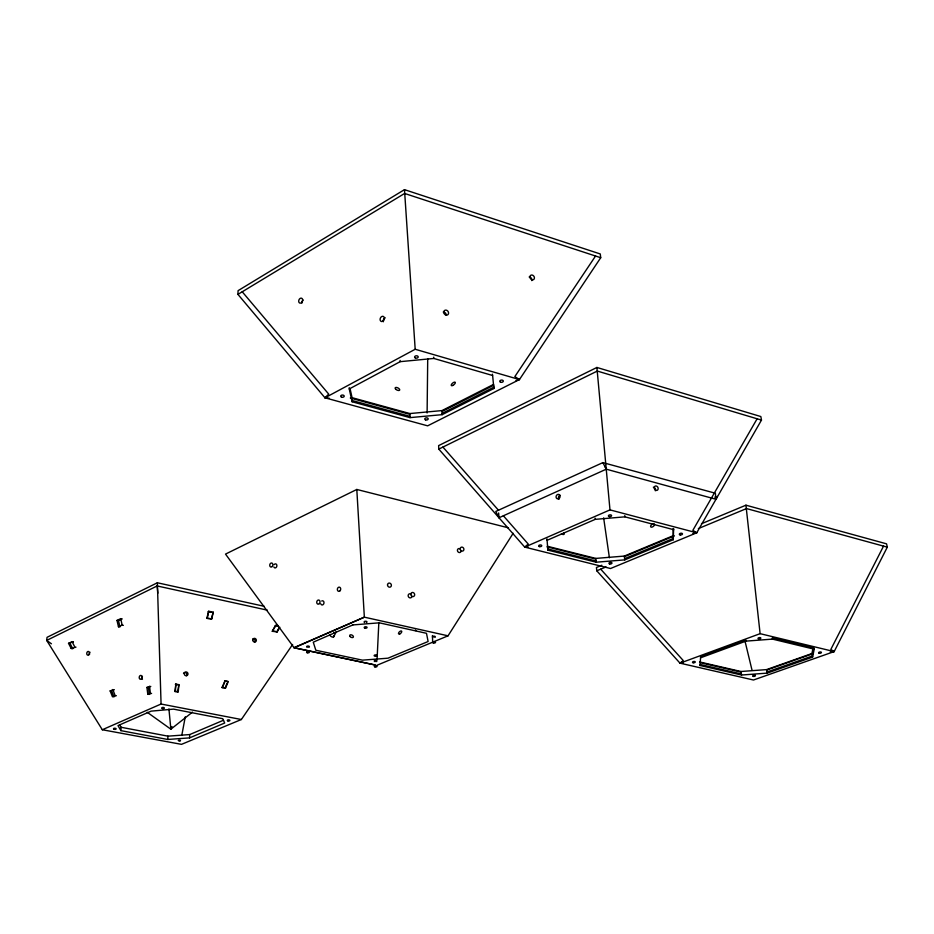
<?xml version="1.0" encoding="UTF-8"?>
<svg xmlns="http://www.w3.org/2000/svg" width="934" height="934" viewBox="0 0 934 934"><rect width="100%" height="100%" fill="white"/><g stroke="black" fill="none" stroke-linecap="round" stroke-linejoin="round"><path stroke-width="1.4" d="M427.107 412.968L427.714 358.819M237.937 294.385L238.077 290.661L404.48 189.649L600.27 253.966L600.725 257.714L519.444 379.566L427.644 425.834L324.985 397.814L237.937 294.385L404.609 193.466L600.725 257.714M377.056 659.521L378.807 623.2M672.76 535.882L624.297 556.08L595.822 558.415L547.499 546.297L547.838 550.103L596.219 562.21L624.741 559.875L673.286 539.712L673.11 528.726M673.286 539.712L673.624 528.516M189.555 737.883L224.685 723.021L222.759 718.701L173.537 709.128L151.133 711.136L117.999 725.59L120.871 730.633L167.746 739.471L189.555 737.883L189.73 734.568L223.518 720.219M167.746 739.471L167.945 736.155L189.73 734.568M157.367 582.769L47.039 637.327L46.7 640.409L102.308 729.746L161.068 704.026L157.367 582.769L264.17 606.294M174.845 691.44L175.896 684.062L178.884 684.68L178.254 691.744L174.845 691.44L178.254 691.744M175.405 691.137L175.896 684.062M120.871 730.633L121.128 727.282L119.692 724.761M814.191 649.188L772.465 639.113L772.278 638.004L813.993 648.079L814.191 649.188L812.603 657.081L767.141 673.134L741.526 675.025L700.103 665.498L700.593 656.625L745.741 640.024L745.916 641.133L700.757 657.734M177.682 692.036L178.884 684.68M181.791 735.35L185.282 716.81M206.799 618.32L208.691 611.245L213.244 612.179L211.796 618.845L206.799 618.32L211.796 618.845M207.383 617.946L208.691 611.245M812.603 657.081L811.95 653.52L813 648.243M211.201 619.207L213.244 612.179M221.988 687.506L225.129 680.816L228.258 681.586L225.608 687.914L221.988 687.506L225.608 687.914M222.596 687.202L225.129 680.816M171.973 726.524L170.864 729.197L147.21 712.28M224.989 688.218L227.114 683.151M717.277 496.409L715.993 499.281L606.271 469.183L499.001 517.763L495.791 511.447L602.874 462.61L715.362 493.234L715.993 499.281L714.884 496.993M601.823 565.257L596.441 567.51L596.779 570.791L679.999 663.163L753.469 680.01L834.167 651.582L887.3 547.161L886.564 543.845L745.939 505.189L701.492 523.717M883.541 546.133L830.816 649.469L834.167 651.582L830.268 652.002M333.45 637.186L336.077 632.19M279.815 627.251L277.258 631.816L272.284 631.326L275.378 625.546L278.25 625.652M272.284 631.326L276.032 625.185M276.604 632.166L279.173 627.601M692.9 533.489L696.741 532.8L761.479 420.09L760.848 416.552L596.896 367.459L438.63 445.6L438.793 449.102L524.733 547.114L610.532 568.514L696.741 532.8L692.853 530.325L757.124 418.782M376.787 665.335L448.04 635.821L513.163 533.291M595.542 256.021L514.844 376.589L519.444 379.566L515.988 380.558M102.308 729.746L181.511 744.351L241.369 719.507L292.622 644.46M329.107 398.153L324.985 397.814L328.71 394.101L242.233 291.782M528.27 547.184L524.733 547.114L528.235 544.043L503.368 515.79M192.486 712.105L170.864 729.197L168.926 708.941M683.116 663.058L679.999 663.163L683.279 660.571L600.702 569.168M324.985 397.814L415.186 349.258L519.444 379.566M350.075 388.696L352.071 397.674L409.874 413.552L441.969 410.586L493.561 384.411L493.853 388.532L442.167 414.661L410.014 417.626L352.106 401.772L349.258 388.964L400.137 361.668L433.785 358.446L492.498 375.456L492.405 374.184M116.353 695.69L112.477 696.799L110.142 690.915L114.088 689.724M110.142 690.915L113.831 689.864M442.483 411.24L493.257 385.497M442.109 413.4L493.759 387.248M267.334 610.147L157.145 585.957L46.7 640.409L51.428 643.795M228.258 681.586L224.522 681.12M508.47 527.85L356.8 489.463L225.514 554.096L294.163 647.811L375.363 665.031L293.988 647.682L364.353 617.164L448.04 635.821M438.793 449.102L597.305 371.067L761.479 420.09M72.969 648.523L71.206 648.511L68.532 643.351L72.116 641.658L73.377 641.903M116.995 620.421L118.501 620.573L119.972 626.924L118.466 626.784L116.995 620.421L120.743 618.635L121.992 618.915M68.532 643.351L73.132 642.02M118.501 620.573L121.805 618.997M118.466 626.784L122.12 625.079L123.37 625.348M150.794 686.42L146.918 687.424L147.817 694.347L151.588 693.378M147.817 694.347L149.603 694.301M146.918 687.424L148.704 687.389M71.206 648.511L75.993 647.145M294.163 647.811L364.353 617.164L356.8 489.463M524.733 547.114L609.984 509.882L696.741 532.8M673.788 529.718L624.916 516.841L595.238 519.351L547.161 540.284L547.055 539.105M624.659 556.582L674.383 535.871M624.601 558.695L673.134 538.521M596.779 570.791L606.061 566.938M698.352 528.586L746.511 508.575L887.3 547.161M679.999 663.163L760.113 633.672L834.167 651.582M699.601 661.949L740.977 671.499L766.557 669.608L811.95 653.52M766.814 670.005L813.374 653.508M766.954 672.036L812.393 655.983M745.916 641.133L772.465 639.113M121.128 727.282L167.945 736.155M161.068 704.026L241.369 719.507M272.926 630.975L277.258 631.816M208.107 611.618L211.516 612.319M275.378 625.546L277.596 626.002M175.323 684.365L178.312 684.984M700.302 662.661L740.604 671.955M741.362 673.939L699.94 664.401L700.103 665.498M547.733 548.923L596.102 561.03M547.172 546.869L595.472 558.976M350.297 398.001L409.582 414.276M352.095 400.511L409.968 416.366M442.914 447.071L498.569 510.326M70.05 643.479L72.724 648.64M602.874 462.61L606.271 469.183L605.244 466.872M72.116 641.658L74.732 646.912M111.66 690.997L113.995 696.881M112.839 689.514L115.092 695.48M745.262 642.195L751.998 670.075M120.743 618.635L122.12 625.079M745.939 505.189L760.113 633.672M766.557 669.608L767.141 673.134M740.977 671.499L741.526 675.025M603.644 517.891L609.4 557.773M148.436 687.517L149.335 694.429M624.776 515.638L624.916 516.841M624.297 556.08L624.741 559.875M596.896 367.459L609.984 509.882M149.557 686.21L150.351 693.168M595.11 518.148L595.238 519.351M595.822 558.415L596.219 562.21M492.615 375.246L493.853 388.532M157.145 585.957L157.834 593.183M498.628 512.988L499.001 517.763M547.02 539.268L547.838 550.103M415.186 349.258L404.48 189.649M441.969 410.586L442.167 414.661M433.726 357.162L433.785 358.446M432.43 635.564L432.699 642.382M409.874 413.552L410.014 417.626M400.102 360.384L400.137 361.668M352.071 397.674L352.106 401.772M349.246 387.692L349.258 388.964M374.989 661.564A1.378 0.689 -1 0 1 374.569 660.513A1.378 0.689 -1 0 1 376.729 660.525A1.378 0.689 -1 0 1 376.133 661.564M432.921 637.443A1.413 0.712 -2.2 0 1 432.921 636.404A1.413 0.712 -2.2 0 1 434.964 636.393A1.413 0.712 -2.2 0 1 434.765 637.443M364.715 622.569A1.436 0.747 -0.8 0 1 364.458 621.495A1.436 0.747 -0.8 0 1 366.548 621.414A1.436 0.747 -0.8 0 1 366.502 622.499M307.321 647.332A1.401 0.701 0.4 0 1 306.971 646.258A1.401 0.701 0.4 0 1 309.119 646.293A1.401 0.701 0.4 0 1 308.664 647.355M142.47 679.31A1.938 1.378 -82.2 0 1 142.435 676.274M89.547 654.489A1.88 1.296 -81.5 0 1 90.026 652.259M183.519 673.239A1.926 1.833 60.5 0 1 186.123 672.994A1.926 1.833 60.5 0 1 186.473 675.679M252.589 639.148A1.88 1.751 61.3 0 1 254.807 642.02M461.104 550.57A2.055 1.786 62.7 0 1 459.213 552.531A2.055 1.786 62.7 0 1 457.45 549.998A2.055 1.786 62.7 0 1 459.808 548.713M274.187 564.626A2.043 1.553 -77.9 0 1 276.534 564.463A2.043 1.553 -77.9 0 1 276.114 567.487A2.043 1.553 -77.9 0 1 273.872 566.938M374.989 656.217A1.378 0.689 -1 0 1 374.464 655.154A1.378 0.689 -1 0 1 376.659 655.178A1.378 0.689 -1 0 1 375.923 656.228M416.109 630.578A2.043 1.016 -42.8 0 1 415.315 630.006M333.695 635.61A2.031 1.203 27.6 0 1 331.839 636.871A2.031 1.203 27.6 0 1 330.391 634.431M336.158 631.909A2.031 1.203 27.6 0 1 333.952 632.423M321.705 601.029A2.102 1.634 -79 0 1 323.853 601.905A2.102 1.634 -79 0 1 322.954 604.718A2.102 1.634 -79 0 1 320.806 603.843M411.964 596.371A2.102 1.868 63.9 0 1 409.711 597.807A2.102 1.868 63.9 0 1 408.205 595.203A2.102 1.868 63.9 0 1 410.54 593.884M301.986 303.025A2.592 1.891 -68.9 0 1 303.071 300.048M383.419 321.74A2.697 2.043 -67.5 0 1 385.24 317.793M443.218 312.038A2.685 2.23 53.2 0 1 446.207 315.225M529.134 276.978A2.58 2.09 54.8 0 1 531.785 280.62M559.022 499.235A2.323 1.961 -69.4 0 1 560.026 495.265M563.657 532.8A2.242 1.097 30.6 0 1 563.856 534.435A2.242 1.097 30.6 0 1 561.381 533.816M653.333 487.198A2.312 1.88 63.9 0 1 655.341 490.805M654.477 524.394A2.277 1.203 -37.2 0 1 652.014 527.103A2.277 1.203 -37.2 0 1 651.021 525.34A2.277 1.203 -37.2 0 1 654.279 524.032M178.394 740.452C180.239 742.915 181.943 738.841 178.394 740.452M352.854 624.928L313.264 642.172L315.832 650.251L362.427 660.151L387.984 658.19L428.111 641.518L426.488 633.31L379.344 622.826L352.854 624.928M162.376 708.532A1.319 0.619 2.9 0 0 164.372 708.089A1.319 0.619 2.9 0 0 162.434 707.458A1.319 0.619 2.9 0 0 162.376 708.532M252.799 639.93A1.88 1.751 61.3 0 0 255.332 641.927A1.88 1.751 61.3 0 0 255.601 638.751A1.88 1.751 61.3 0 0 252.799 639.93M227.884 720.92A1.296 0.595 1.6 0 0 229.881 720.488A1.296 0.595 1.6 0 0 228.013 719.88A1.296 0.595 1.6 0 0 227.884 720.92M114.006 729.221A1.296 0.584 3.5 0 0 116.108 728.975A1.296 0.584 3.5 0 0 114.415 728.228A1.296 0.584 3.5 0 0 114.006 729.221M184.267 673.519A1.938 1.833 60.6 0 0 186.835 675.644A1.938 1.833 60.6 0 0 187.244 672.375A1.938 1.833 60.6 0 0 184.267 673.519M88.823 654.711A1.88 1.296 -81.5 0 0 88.613 651.535A1.88 1.296 -81.5 0 0 86.757 653.672A1.88 1.296 -81.5 0 0 88.823 654.711M141.466 678.726A1.938 1.378 -82.2 0 0 141.104 675.492A1.938 1.378 -82.2 0 0 139.224 677.804A1.938 1.378 -82.2 0 0 141.466 678.726M387.517 584.894A2.113 1.88 62.6 0 0 390.377 587.031A2.113 1.88 62.6 0 0 390.447 583.47A2.113 1.88 62.6 0 0 387.517 584.894M340.128 590.673A2.113 1.646 -78.3 0 0 339.556 587.194A2.113 1.646 -78.3 0 0 337.384 589.868A2.113 1.646 -78.3 0 0 340.128 590.673M399.869 633.882A2.031 0.992 -43.1 0 0 401.643 631.162A2.031 0.992 -43.1 0 0 398.853 632.481A2.031 0.992 -43.1 0 0 399.869 633.882M350.122 636.556A2.02 1.191 28.1 0 0 353.297 637.186A2.02 1.191 28.1 0 0 351.242 634.828A2.02 1.191 28.1 0 0 350.122 636.556M272.331 566.436A2.055 1.553 -77.9 0 0 271.864 563.05A2.055 1.553 -77.9 0 0 269.763 565.607A2.055 1.553 -77.9 0 0 272.331 566.436M460.205 548.865A2.066 1.786 62.7 0 0 462.96 550.967A2.066 1.786 62.7 0 0 462.984 547.511A2.066 1.786 62.7 0 0 460.205 548.865M364.879 628.115A1.436 0.736 -0.8 0 0 367.062 627.485A1.436 0.736 -0.8 0 0 364.949 626.842A1.436 0.736 -0.8 0 0 364.879 628.115M307.251 652.761A1.401 0.701 0.4 0 0 309.376 652.189A1.401 0.701 0.4 0 0 307.309 651.547A1.401 0.701 0.4 0 0 307.251 652.761M374.919 666.899A1.378 0.677 -1 0 0 377.079 666.374A1.378 0.677 -1 0 0 375.129 665.72A1.378 0.677 -1 0 0 374.919 666.899M433.411 643.012A1.413 0.712 -2.2 0 0 435.524 642.323A1.413 0.712 -2.2 0 0 433.399 641.763A1.413 0.712 -2.2 0 0 433.411 643.012M319.463 603.551A2.102 1.634 -79 0 0 318.926 600.072A2.102 1.634 -79 0 0 316.766 602.71A2.102 1.634 -79 0 0 319.463 603.551M410.843 594.094A2.113 1.868 63.9 0 0 413.517 596.499A2.113 1.868 63.9 0 0 413.89 592.985A2.113 1.868 63.9 0 0 410.843 594.094M693.18 662.755A1.389 0.665 -6.9 0 0 695.27 661.996A1.389 0.665 -6.9 0 0 693.215 661.587A1.389 0.665 -6.9 0 0 693.18 662.755M753.376 676.414A1.378 0.642 -7.7 0 0 755.419 675.632A1.378 0.642 -7.7 0 0 753.353 675.305A1.378 0.642 -7.7 0 0 753.376 676.414M758.665 638.949A1.436 0.689 -8.2 0 0 760.836 638.144A1.436 0.689 -8.2 0 0 758.723 637.747A1.436 0.689 -8.2 0 0 758.665 638.949M819.281 653.298A1.424 0.665 -9 0 0 821.418 652.469A1.424 0.665 -9 0 0 819.316 652.13A1.424 0.665 -9 0 0 819.281 653.298M415.397 357.991A1.81 1.191 -2.6 0 0 418.198 356.986A1.81 1.191 -2.6 0 0 415.56 355.936A1.81 1.191 -2.6 0 0 415.397 357.991M500.589 382.228A1.786 1.132 -5.3 0 0 503.309 381.142A1.786 1.132 -5.3 0 0 500.682 380.255A1.786 1.132 -5.3 0 0 500.589 382.228M425.6 419.88A1.728 1.074 -2.7 0 0 428.204 418.899A1.728 1.074 -2.7 0 0 425.635 418.012A1.728 1.074 -2.7 0 0 425.6 419.88M341.517 397.102A1.763 1.121 -0.1 0 0 344.214 396.203A1.763 1.121 -0.1 0 0 341.646 395.164A1.763 1.121 -0.1 0 0 341.517 397.102M301.67 302.523A2.592 1.891 -68.9 0 0 301.705 298.261A2.592 1.891 -68.9 0 0 298.693 301.145A2.592 1.891 -68.9 0 0 301.67 302.523M395.829 389.303A2.522 1.179 26.7 0 0 399.659 390.108A2.522 1.179 26.7 0 0 396.752 387.493A2.522 1.179 26.7 0 0 395.829 389.303M383.349 320.864A2.697 2.043 -67.5 0 0 383.302 316.428A2.697 2.043 -67.5 0 0 380.091 319.451A2.697 2.043 -67.5 0 0 383.349 320.864M443.79 312.598A2.685 2.242 53.2 0 0 447.713 314.816A2.685 2.242 53.2 0 0 447.001 310.427A2.685 2.242 53.2 0 0 443.79 312.598M452.862 385.427A2.557 1.039 -39.9 0 0 455.243 382.286A2.557 1.039 -39.9 0 0 451.729 384.037A2.557 1.039 -39.9 0 0 452.862 385.427M529.928 277.398A2.592 2.102 54.8 0 0 533.641 279.558A2.592 2.102 54.8 0 0 532.905 275.332A2.592 2.102 54.8 0 0 529.928 277.398M539.385 546.588A1.541 0.852 -5 0 0 541.755 545.76A1.541 0.852 -5 0 0 539.49 545.106A1.541 0.852 -5 0 0 539.385 546.588M609.668 563.949A1.529 0.817 -6.3 0 0 611.968 563.074A1.529 0.817 -6.3 0 0 609.704 562.525A1.529 0.817 -6.3 0 0 609.668 563.949M609.272 516.607A1.599 0.887 -6.8 0 0 611.583 515.568A1.599 0.887 -6.8 0 0 609.131 515.066A1.599 0.887 -6.8 0 0 609.272 516.607M680.209 534.937A1.576 0.852 -8.1 0 0 682.485 533.886A1.576 0.852 -8.1 0 0 680.057 533.454A1.576 0.852 -8.1 0 0 680.209 534.937M559.139 498.429A2.323 1.973 -69.5 0 0 559.034 494.518A2.323 1.973 -69.5 0 0 556.069 496.946A2.323 1.973 -69.5 0 0 559.139 498.429M654.22 487.852A2.323 1.88 63.9 0 0 657.197 490.292A2.323 1.88 63.9 0 0 657.162 486.451A2.323 1.88 63.9 0 0 654.22 487.852"/></g></svg>
